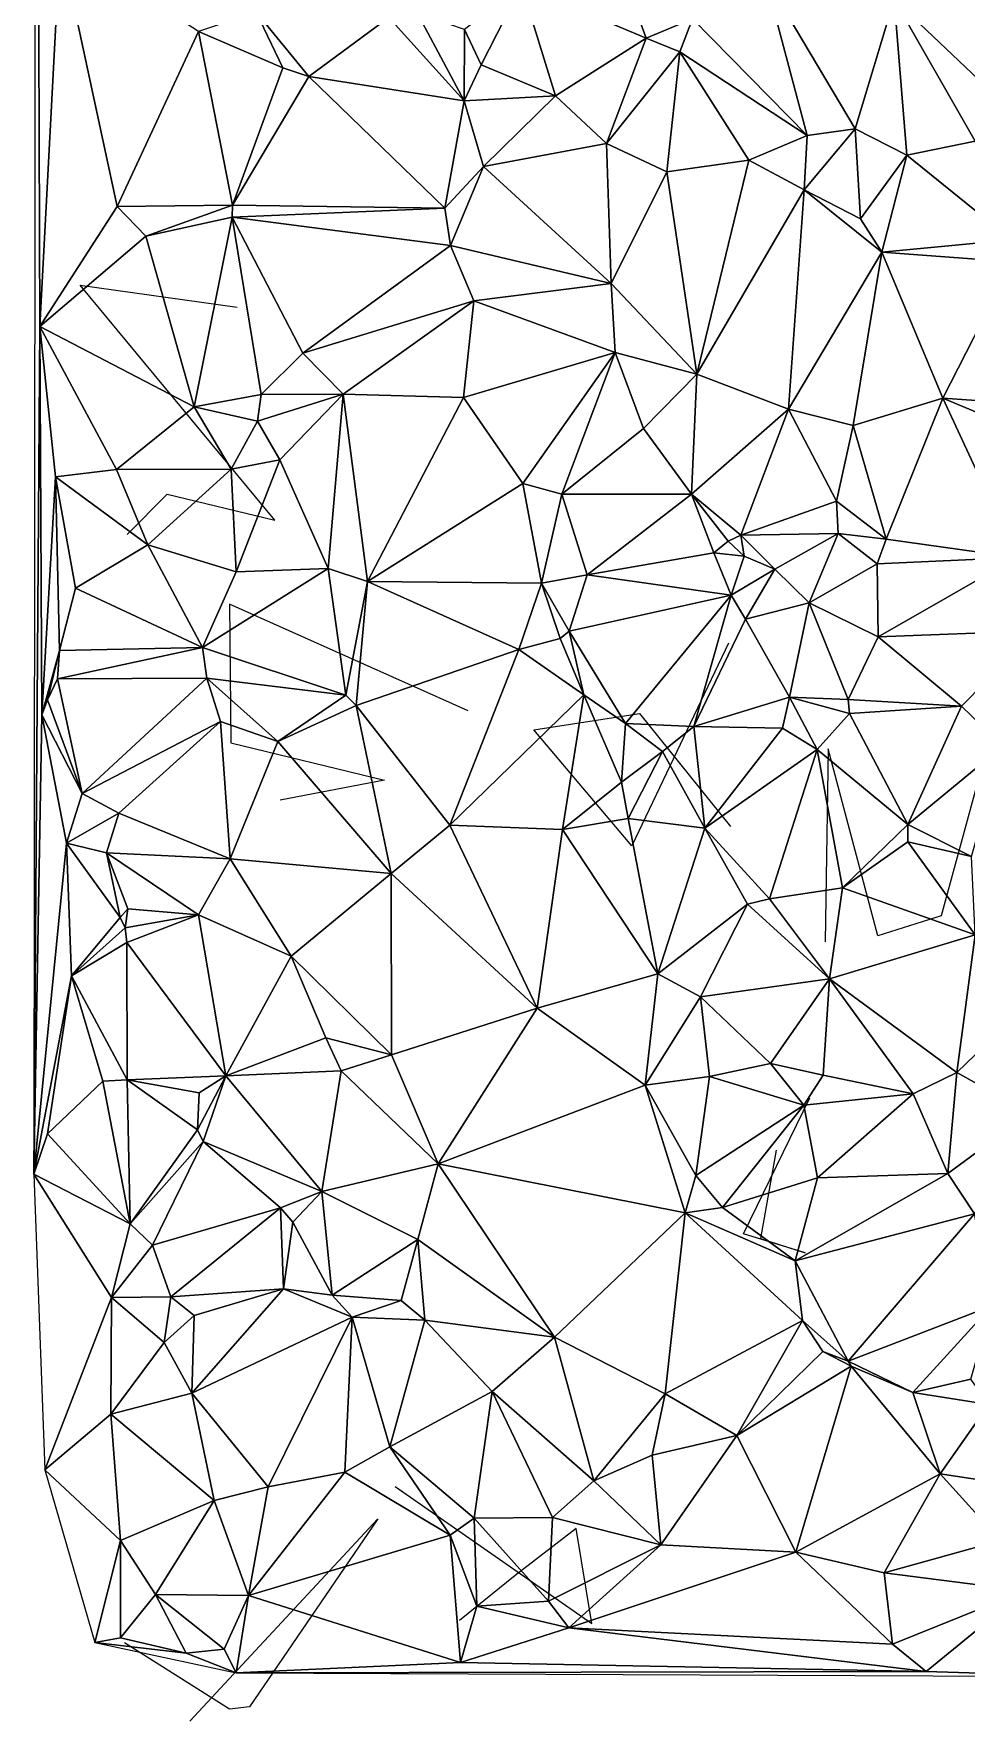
# Model space of a CAD drawing. Header units: metres. Extents: x -15 to 15, y -15.3 to 15.6.
# Drawn here: x -14.99 to -7.87, y -15.32 to -2.43 of the extents above; entities that cross this region are included whole.
import ezdxf

# ---------------------------------------------------------------- set-up
doc = ezdxf.new("R2010")
doc.units = ezdxf.units.M
doc.layers.add('CRACKS', color=1, linetype='Continuous')
doc.layers.add('STREET_MESH', color=7, linetype='Continuous')

msp = doc.modelspace()

# ---------------------------------------------------------------- linework, layer by layer
at = {"layer": 'CRACKS'}
for points in [[(-14.275, -6.257, 0.1), (-13.969, -5.948, 0.1), (-13.148, -6.148, 0.1), (-14.633, -4.353, 0.1), (-13.435, -4.52, 0.1)], [(-11.671, -7.604, 0.1), (-13.493, -6.789, 0.1), (-13.482, -7.849, 0.1), (-12.309, -8.133, 0.1), (-13.107, -8.285, 0.1)], [(-9.682, -7.087, 0.1), (-10.42, -8.634, 0.1), (-11.169, -7.748, 0.1), (-10.362, -7.625, 0.1), (-9.667, -8.488, 0.1)], [(-7.776, -8.132, 0.1), (-8.059, -9.17, 0.1), (-8.541, -9.323, 0.1), (-8.922, -7.895, 0.1), (-8.943, -9.368, 0.1)], [(-9.319, -10.958, 0.1), (-9.438, -11.633, 0.1), (-9.096, -11.742, 0.1), (-9.568, -11.597, 0.1), (-9.061, -10.559, 0.1)], [(-12.229, -13.528, 0.1), (-10.725, -14.574, 0.1), (-10.845, -13.849, 0.1), (-11.312, -14.206, 0.1), (-11.736, -14.551, 0.1)], [(-13.797, -15.32, 0.1), (-12.359, -13.774, 0.1), (-13.341, -15.211, 0.1), (-13.494, -15.227, 0.1), (-14.294, -14.72, 0.1)]]:
    msp.add_polyline3d(points, dxfattribs=at)
at = {"layer": 'STREET_MESH'}
for points in [[(-14.941, -4.669), (-14.973, 4.07), (-14.988, -11.142)], [(-14.941, -4.669), (-14.787, -1.728), (-14.973, 4.07)], [(-10.739, -1.298), (-11.264, -2.065), (-10.31, -2.467)], [(-9.956, -2.318), (-10.739, -1.298), (-10.31, -2.467)], [(-14.352, -3.752), (-14.787, -1.728), (-14.941, -4.669)], [(-14.352, -3.752), (-13.73, -2.416), (-14.787, -1.728)], [(-9.402, -2), (-9.956, -2.318), (-9.082, -3.211)], [(-9.402, -2), (-8.715, -3.16), (-8.416, -2.168)], [(-9.402, -2), (-9.082, -3.211), (-8.715, -3.16)], [(-11.572, -2.67), (-11.264, -2.065), (-11.698, -2.4)], [(-11.264, -2.065), (-11.572, -2.67), (-11.004, -2.908)], [(-10.31, -2.467), (-11.264, -2.065), (-11.004, -2.908)], [(-8.715, -3.16), (-8.321, -3.359), (-8.416, -2.168)], [(-7.576, -2.969), (-7.223, -2.23), (-8.416, -2.168)], [(-8.321, -3.359), (-7.799, -3.253), (-8.416, -2.168)], [(-7.799, -3.253), (-7.576, -2.969), (-8.416, -2.168)], [(-13.087, -2.692), (-13.29, -2.267), (-13.73, -2.416)], [(-13.29, -2.267), (-13.087, -2.692), (-12.888, -2.759)], [(-12.276, -2.308), (-13.29, -2.267), (-12.888, -2.759)], [(-12.276, -2.308), (-12.888, -2.759), (-11.701, -2.944)], [(-12.057, -2.278), (-12.276, -2.308), (-11.701, -2.944)], [(-12.057, -2.278), (-11.701, -2.944), (-11.698, -2.4)], [(-10.053, -2.572), (-9.956, -2.318), (-10.31, -2.467)], [(-9.956, -2.318), (-10.053, -2.572), (-9.082, -3.211)], [(-13.73, -2.416), (-14.352, -3.752), (-13.47, -3.742)], [(-13.087, -2.692), (-13.73, -2.416), (-13.47, -3.742)], [(-11.701, -2.944), (-11.572, -2.67), (-11.698, -2.4)], [(-10.614, -3.272), (-10.31, -2.467), (-11.004, -2.908)], [(-10.614, -3.272), (-10.053, -2.572), (-10.31, -2.467)], [(-10.153, -3.487), (-10.053, -2.572), (-10.614, -3.272)], [(-10.053, -2.572), (-10.153, -3.487), (-9.526, -3.398)], [(-9.082, -3.211), (-10.053, -2.572), (-9.526, -3.398)], [(-12.888, -2.759), (-13.087, -2.692), (-13.47, -3.742)], [(-11.572, -2.67), (-11.701, -2.944), (-11.004, -2.908)], [(-11.849, -3.765), (-12.888, -2.759), (-13.47, -3.742)], [(-12.888, -2.759), (-11.849, -3.765), (-11.701, -2.944)], [(-11.849, -3.765), (-11.553, -3.448), (-11.701, -2.944)], [(-11.701, -2.944), (-11.553, -3.448), (-11.004, -2.908)], [(-11.553, -3.448), (-10.614, -3.272), (-11.004, -2.908)], [(-9.103, -3.625), (-9.082, -3.211), (-9.526, -3.398)], [(-9.082, -3.211), (-9.103, -3.625), (-8.715, -3.16)], [(-9.103, -3.625), (-8.673, -3.847), (-8.715, -3.16)], [(-8.673, -3.847), (-8.321, -3.359), (-8.715, -3.16)], [(-10.614, -3.272), (-11.553, -3.448), (-10.579, -4.34)], [(-10.153, -3.487), (-10.614, -3.272), (-10.579, -4.34)], [(-7.799, -3.253), (-8.321, -3.359), (-7.52, -4.007)], [(-11.553, -3.448), (-11.849, -3.765), (-11.804, -4.049)], [(-11.553, -3.448), (-11.804, -4.049), (-10.579, -4.34)], [(-9.526, -3.398), (-10.153, -3.487), (-9.924, -5.033)], [(-9.103, -3.625), (-9.526, -3.398), (-9.924, -5.033)], [(-8.321, -3.359), (-8.673, -3.847), (-8.512, -4.102)], [(-7.52, -4.007), (-8.321, -3.359), (-8.512, -4.102)], [(-10.153, -3.487), (-10.579, -4.34), (-9.924, -5.033)], [(-9.103, -3.625), (-9.924, -5.033), (-9.225, -5.301)], [(-9.103, -3.625), (-9.225, -5.301), (-8.512, -4.102)], [(-8.673, -3.847), (-9.103, -3.625), (-8.512, -4.102)], [(-14.131, -3.98), (-14.352, -3.752), (-14.941, -4.669)], [(-14.352, -3.752), (-14.131, -3.98), (-13.47, -3.742)], [(-14.131, -3.98), (-13.473, -3.834), (-13.47, -3.742)], [(-13.473, -3.834), (-14.131, -3.98), (-13.763, -5.282)], [(-13.25, -5.187), (-13.473, -3.834), (-13.763, -5.282)], [(-13.473, -3.834), (-11.849, -3.765), (-13.47, -3.742)], [(-11.849, -3.765), (-13.473, -3.834), (-11.804, -4.049)], [(-13.473, -3.834), (-12.934, -4.871), (-11.804, -4.049)], [(-12.934, -4.871), (-13.473, -3.834), (-13.25, -5.187)], [(-13.763, -5.282), (-14.131, -3.98), (-14.941, -4.669)], [(-12.934, -4.871), (-11.628, -4.472), (-11.804, -4.049)], [(-11.804, -4.049), (-11.628, -4.472), (-10.579, -4.34)], [(-9.225, -5.301), (-8.73, -5.424), (-8.512, -4.102)], [(-8.73, -5.424), (-8.045, -5.217), (-8.512, -4.102)], [(-7.512, -4.175), (-7.52, -4.007), (-8.512, -4.102)], [(-8.045, -5.217), (-7.512, -4.175), (-8.512, -4.102)], [(-7.512, -4.175), (-8.045, -5.217), (-7.427, -5.259)], [(-11.628, -4.472), (-10.547, -4.866), (-10.579, -4.34)], [(-10.579, -4.34), (-10.547, -4.866), (-9.924, -5.033)], [(-12.624, -5.185), (-11.628, -4.472), (-12.934, -4.871)], [(-12.624, -5.185), (-11.707, -5.21), (-11.628, -4.472)], [(-11.628, -4.472), (-11.707, -5.21), (-10.547, -4.866)], [(-14.927, -7.633), (-14.941, -4.669), (-14.988, -11.142)], [(-14.927, -7.633), (-14.822, -5.817), (-14.941, -4.669)], [(-14.822, -5.817), (-14.356, -5.761), (-14.941, -4.669)], [(-14.356, -5.761), (-13.763, -5.282), (-14.941, -4.669)], [(-12.624, -5.185), (-12.934, -4.871), (-13.25, -5.187)], [(-10.547, -4.866), (-11.707, -5.21), (-11.253, -5.868)], [(-10.954, -5.949), (-10.547, -4.866), (-11.253, -5.868)], [(-10.547, -4.866), (-10.954, -5.949), (-10.33, -5.448)], [(-10.547, -4.866), (-10.33, -5.448), (-9.924, -5.033)], [(-10.33, -5.448), (-9.965, -5.948), (-9.924, -5.033)], [(-9.924, -5.033), (-9.965, -5.948), (-9.225, -5.301)], [(-13.763, -5.282), (-14.356, -5.761), (-13.48, -5.759)], [(-13.279, -5.392), (-13.25, -5.187), (-13.763, -5.282)], [(-13.279, -5.392), (-13.763, -5.282), (-13.48, -5.759)], [(-12.624, -5.185), (-13.279, -5.392), (-13.109, -5.686)], [(-13.279, -5.392), (-12.624, -5.185), (-13.25, -5.187)], [(-12.74, -6.517), (-12.624, -5.185), (-13.109, -5.686)], [(-12.624, -5.185), (-12.74, -6.517), (-12.439, -6.617)], [(-11.707, -5.21), (-12.624, -5.185), (-12.439, -6.617)], [(-11.253, -5.868), (-11.707, -5.21), (-12.439, -6.617)], [(-8.73, -5.424), (-8.478, -6.293), (-8.045, -5.217)], [(-8.045, -5.217), (-8.478, -6.293), (-7.481, -6.432)], [(-8.045, -5.217), (-7.271, -5.538), (-7.427, -5.259)], [(-7.271, -5.538), (-8.045, -5.217), (-7.481, -6.432)], [(-13.279, -5.392), (-13.48, -5.759), (-13.109, -5.686)], [(-9.965, -5.948), (-9.589, -6.261), (-9.225, -5.301)], [(-9.589, -6.261), (-8.857, -6.002), (-9.225, -5.301)], [(-8.857, -6.002), (-8.73, -5.424), (-9.225, -5.301)], [(-10.954, -5.949), (-9.965, -5.948), (-10.33, -5.448)], [(-8.478, -6.293), (-8.73, -5.424), (-8.857, -6.002)], [(-14.117, -6.337), (-14.356, -5.761), (-14.822, -5.817)], [(-14.356, -5.761), (-14.117, -6.337), (-13.48, -5.759)], [(-13.48, -5.759), (-14.117, -6.337), (-13.442, -6.541)], [(-13.48, -5.759), (-13.442, -6.541), (-13.109, -5.686)], [(-13.442, -6.541), (-12.74, -6.517), (-13.109, -5.686)], [(-14.791, -7.143), (-14.822, -5.817), (-14.927, -7.633)], [(-14.791, -7.143), (-14.67, -6.666), (-14.822, -5.817)], [(-14.67, -6.666), (-14.117, -6.337), (-14.822, -5.817)], [(-11.111, -6.629), (-11.253, -5.868), (-12.439, -6.617)], [(-11.111, -6.629), (-10.954, -5.949), (-11.253, -5.868)], [(-10.954, -5.949), (-11.111, -6.629), (-10.762, -6.566)], [(-9.965, -5.948), (-10.954, -5.949), (-10.762, -6.566)], [(-9.794, -6.397), (-9.965, -5.948), (-10.762, -6.566)], [(-9.965, -5.948), (-9.684, -6.309), (-9.589, -6.261)], [(-9.794, -6.397), (-9.684, -6.309), (-9.965, -5.948)], [(-8.857, -6.002), (-9.589, -6.261), (-8.844, -6.249)], [(-8.478, -6.293), (-8.857, -6.002), (-8.844, -6.249)], [(-9.684, -6.309), (-9.794, -6.397), (-9.563, -6.422)], [(-9.684, -6.309), (-9.563, -6.422), (-9.589, -6.261)], [(-9.589, -6.261), (-9.329, -6.523), (-8.844, -6.249)], [(-9.563, -6.422), (-9.329, -6.523), (-9.589, -6.261)], [(-9.329, -6.523), (-9.066, -6.78), (-8.844, -6.249)], [(-9.066, -6.78), (-8.547, -6.481), (-8.844, -6.249)], [(-8.547, -6.481), (-8.478, -6.293), (-8.844, -6.249)], [(-8.478, -6.293), (-8.547, -6.481), (-7.481, -6.432)], [(-13.7, -7.12), (-14.117, -6.337), (-14.67, -6.666)], [(-14.117, -6.337), (-13.7, -7.12), (-13.442, -6.541)], [(-9.661, -6.721), (-9.794, -6.397), (-10.762, -6.566)], [(-9.794, -6.397), (-9.661, -6.721), (-9.563, -6.422)], [(-9.661, -6.721), (-9.329, -6.523), (-9.563, -6.422)], [(-7.481, -6.432), (-8.547, -6.481), (-8.539, -7.039)], [(-7.336, -6.993), (-7.481, -6.432), (-8.539, -7.039)], [(-13.7, -7.12), (-12.74, -6.517), (-13.442, -6.541)], [(-13.7, -7.12), (-12.604, -7.485), (-12.74, -6.517)], [(-12.74, -6.517), (-12.604, -7.485), (-12.439, -6.617)], [(-11.111, -6.629), (-10.9, -6.996), (-10.762, -6.566)], [(-10.9, -6.996), (-9.661, -6.721), (-10.762, -6.566)], [(-9.329, -6.523), (-9.661, -6.721), (-9.553, -6.903)], [(-9.066, -6.78), (-9.329, -6.523), (-9.553, -6.903)], [(-8.547, -6.481), (-9.066, -6.78), (-8.539, -7.039)], [(-14.791, -7.143), (-13.7, -7.12), (-14.67, -6.666)], [(-12.604, -7.485), (-12.525, -7.563), (-12.439, -6.617)], [(-12.525, -7.563), (-11.283, -7.136), (-12.439, -6.617)], [(-11.283, -7.136), (-11.111, -6.629), (-12.439, -6.617)], [(-11.283, -7.136), (-10.967, -7.052), (-11.111, -6.629)], [(-10.967, -7.052), (-10.9, -6.996), (-11.111, -6.629)], [(-9.661, -6.721), (-10.9, -6.996), (-10.468, -7.7)], [(-9.947, -7.723), (-9.661, -6.721), (-10.468, -7.7)], [(-9.661, -6.721), (-9.947, -7.723), (-9.553, -6.903)], [(-9.215, -7.5), (-9.066, -6.78), (-9.553, -6.903)], [(-9.215, -7.5), (-8.768, -7.516), (-9.066, -6.78)], [(-9.066, -6.78), (-8.768, -7.516), (-8.539, -7.039)], [(-9.947, -7.723), (-9.215, -7.5), (-9.553, -6.903)], [(-10.786, -7.482), (-10.967, -7.052), (-11.283, -7.136)], [(-10.967, -7.052), (-10.786, -7.482), (-10.9, -6.996)], [(-10.9, -6.996), (-10.786, -7.482), (-10.468, -7.7)], [(-8.768, -7.516), (-7.902, -7.568), (-8.539, -7.039)], [(-7.902, -7.568), (-7.336, -6.993), (-8.539, -7.039)], [(-7.336, -6.993), (-7.902, -7.568), (-7.588, -7.873)], [(-14.884, -7.52), (-14.791, -7.143), (-14.927, -7.633)], [(-14.884, -7.52), (-14.806, -7.359), (-14.791, -7.143)], [(-14.791, -7.143), (-14.806, -7.359), (-13.7, -7.12)], [(-14.806, -7.359), (-13.666, -7.353), (-13.7, -7.12)], [(-13.666, -7.353), (-12.604, -7.485), (-13.7, -7.12)], [(-11.283, -7.136), (-12.525, -7.563), (-11.81, -8.477)], [(-10.786, -7.482), (-11.283, -7.136), (-11.81, -8.477)], [(-14.806, -7.359), (-14.884, -7.52), (-14.619, -8.236)], [(-13.666, -7.353), (-14.806, -7.359), (-14.619, -8.236)], [(-13.666, -7.353), (-14.619, -8.236), (-13.561, -7.685)], [(-13.666, -7.353), (-13.561, -7.685), (-13.124, -7.839)], [(-12.604, -7.485), (-13.666, -7.353), (-13.124, -7.839)], [(-14.619, -8.236), (-14.884, -7.52), (-14.927, -7.633)], [(-12.525, -7.563), (-12.604, -7.485), (-13.124, -7.839)], [(-12.258, -8.846), (-12.525, -7.563), (-13.124, -7.839)], [(-11.81, -8.477), (-12.525, -7.563), (-12.258, -8.846)], [(-10.786, -7.482), (-11.81, -8.477), (-10.951, -8.51)], [(-10.786, -7.482), (-10.951, -8.51), (-10.5, -8.149)], [(-10.468, -7.7), (-10.786, -7.482), (-10.5, -8.149)], [(-9.269, -7.737), (-9.215, -7.5), (-9.947, -7.723)], [(-9.215, -7.5), (-9.269, -7.737), (-9.006, -7.899)], [(-8.759, -7.624), (-9.215, -7.5), (-9.006, -7.899)], [(-8.768, -7.516), (-9.215, -7.5), (-8.759, -7.624)], [(-8.768, -7.516), (-8.759, -7.624), (-7.902, -7.568)], [(-8.759, -7.624), (-8.312, -8.471), (-7.902, -7.568)], [(-7.902, -7.568), (-8.312, -8.471), (-7.588, -7.873)], [(-14.737, -8.614), (-14.927, -7.633), (-14.988, -11.142)], [(-14.737, -8.614), (-14.619, -8.236), (-14.927, -7.633)], [(-13.561, -7.685), (-14.619, -8.236), (-14.339, -8.384)], [(-13.561, -7.685), (-14.339, -8.384), (-13.489, -8.735)], [(-13.561, -7.685), (-13.489, -8.735), (-13.124, -7.839)], [(-10.187, -7.913), (-10.468, -7.7), (-10.5, -8.149)], [(-10.187, -7.913), (-9.947, -7.723), (-10.468, -7.7)], [(-9.947, -7.723), (-10.187, -7.913), (-9.864, -8.501)], [(-9.269, -7.737), (-9.947, -7.723), (-9.864, -8.501)], [(-8.312, -8.471), (-8.759, -7.624), (-9.006, -7.899)], [(-13.489, -8.735), (-12.258, -8.846), (-13.124, -7.839)], [(-9.006, -7.899), (-9.269, -7.737), (-9.864, -8.501)], [(-10.449, -8.425), (-10.187, -7.913), (-10.5, -8.149)], [(-10.187, -7.913), (-10.449, -8.425), (-9.864, -8.501)], [(-9.37, -9.04), (-9.006, -7.899), (-9.864, -8.501)], [(-9.006, -7.899), (-9.37, -9.04), (-8.812, -8.955)], [(-8.312, -8.471), (-9.006, -7.899), (-8.812, -8.955)], [(-8.312, -8.471), (-7.827, -8.715), (-7.588, -7.873)], [(-14.619, -8.236), (-14.737, -8.614), (-14.339, -8.384)], [(-10.951, -8.51), (-10.449, -8.425), (-10.5, -8.149)], [(-14.737, -8.614), (-14.433, -8.687), (-14.339, -8.384)], [(-14.339, -8.384), (-14.433, -8.687), (-13.489, -8.735)], [(-11.143, -9.875), (-11.81, -8.477), (-12.258, -8.846)], [(-10.951, -8.51), (-11.81, -8.477), (-11.143, -9.875)], [(-10.449, -8.425), (-10.951, -8.51), (-10.221, -9.612)], [(-9.864, -8.501), (-10.449, -8.425), (-10.221, -9.612)], [(-9.537, -9.081), (-9.864, -8.501), (-10.221, -9.612)], [(-9.537, -9.081), (-9.37, -9.04), (-9.864, -8.501)], [(-8.312, -8.471), (-8.812, -8.955), (-8.312, -8.604)], [(-7.827, -8.715), (-8.312, -8.471), (-8.312, -8.604)], [(-14.7, -9.627), (-14.737, -8.614), (-14.988, -11.142)], [(-14.328, -9.181), (-14.737, -8.614), (-14.7, -9.627)], [(-14.328, -9.181), (-14.433, -8.687), (-14.737, -8.614)], [(-10.951, -8.51), (-11.143, -9.875), (-10.221, -9.612)], [(-8.312, -8.604), (-8.812, -8.955), (-7.799, -9.314)], [(-7.827, -8.715), (-8.312, -8.604), (-7.799, -9.314)], [(-14.433, -8.687), (-13.729, -9.162), (-13.489, -8.735)], [(-13.729, -9.162), (-14.433, -8.687), (-14.27, -9.115)], [(-14.433, -8.687), (-14.328, -9.181), (-14.27, -9.115)], [(-13.489, -8.735), (-13.729, -9.162), (-13.022, -9.478)], [(-12.258, -8.846), (-13.489, -8.735), (-13.022, -9.478)], [(-12.257, -10.23), (-12.258, -8.846), (-13.022, -9.478)], [(-12.257, -10.23), (-11.143, -9.875), (-12.258, -8.846)], [(-8.812, -8.955), (-9.37, -9.04), (-8.91, -9.65)], [(-7.799, -9.314), (-8.812, -8.955), (-8.91, -9.65)], [(-14.328, -9.181), (-14.29, -9.261), (-14.27, -9.115)], [(-14.29, -9.261), (-13.729, -9.162), (-14.27, -9.115)], [(-9.897, -9.789), (-9.537, -9.081), (-10.221, -9.612)], [(-8.91, -9.65), (-9.537, -9.081), (-9.897, -9.789)], [(-9.37, -9.04), (-9.537, -9.081), (-8.91, -9.65)], [(-14.29, -9.261), (-14.328, -9.181), (-14.7, -9.627)], [(-14.276, -9.373), (-14.29, -9.261), (-14.7, -9.627)], [(-14.29, -9.261), (-14.276, -9.373), (-13.729, -9.162)], [(-14.276, -9.373), (-13.52, -10.391), (-13.729, -9.162)], [(-13.729, -9.162), (-13.52, -10.391), (-13.022, -9.478)], [(-14.274, -10.421), (-14.276, -9.373), (-14.7, -9.627)], [(-13.52, -10.391), (-14.276, -9.373), (-14.274, -10.421)], [(-7.799, -9.314), (-8.91, -9.65), (-7.937, -10.365)], [(-7.799, -9.314), (-7.937, -10.365), (-7.296, -9.746)], [(-13.52, -10.391), (-12.757, -10.102), (-13.022, -9.478)], [(-12.757, -10.102), (-12.257, -10.23), (-13.022, -9.478)], [(-14.884, -10.833), (-14.7, -9.627), (-14.988, -11.142)], [(-14.884, -10.833), (-14.46, -10.433), (-14.7, -9.627)], [(-14.46, -10.433), (-14.274, -10.421), (-14.7, -9.627)], [(-11.143, -9.875), (-10.319, -10.463), (-10.221, -9.612)], [(-10.319, -10.463), (-9.897, -9.789), (-10.221, -9.612)], [(-8.91, -9.65), (-9.897, -9.789), (-9.362, -10.298)], [(-8.96, -10.386), (-8.91, -9.65), (-9.362, -10.298)], [(-8.91, -9.65), (-8.96, -10.386), (-8.271, -10.529)], [(-7.937, -10.365), (-8.91, -9.65), (-8.271, -10.529)], [(-9.826, -10.395), (-9.897, -9.789), (-10.319, -10.463)], [(-9.897, -9.789), (-9.826, -10.395), (-9.362, -10.298)], [(-7.937, -10.365), (-7.38, -10.676), (-7.296, -9.746)], [(-11.143, -9.875), (-12.257, -10.23), (-11.9, -11.062)], [(-10.319, -10.463), (-11.143, -9.875), (-11.9, -11.062)], [(-12.757, -10.102), (-13.52, -10.391), (-12.641, -10.354)], [(-12.257, -10.23), (-12.757, -10.102), (-12.641, -10.354)], [(-12.257, -10.23), (-12.641, -10.354), (-11.9, -11.062)], [(-9.826, -10.395), (-9.107, -10.615), (-9.362, -10.298)], [(-9.107, -10.615), (-8.96, -10.386), (-9.362, -10.298)], [(-14.251, -11.522), (-14.46, -10.433), (-14.884, -10.833)], [(-14.46, -10.433), (-14.251, -11.522), (-14.274, -10.421)], [(-13.724, -10.52), (-13.52, -10.391), (-14.274, -10.421)], [(-14.251, -11.522), (-13.737, -10.804), (-14.274, -10.421)], [(-13.737, -10.804), (-13.724, -10.52), (-14.274, -10.421)], [(-13.52, -10.391), (-13.737, -10.804), (-13.694, -10.893)], [(-13.52, -10.391), (-13.724, -10.52), (-13.737, -10.804)], [(-13.52, -10.391), (-13.694, -10.893), (-12.789, -11.274)], [(-12.641, -10.354), (-13.52, -10.391), (-12.789, -11.274)], [(-12.641, -10.354), (-12.789, -11.274), (-11.9, -11.062)], [(-9.932, -11.152), (-9.826, -10.395), (-10.319, -10.463)], [(-9.107, -10.615), (-9.826, -10.395), (-9.932, -11.152)], [(-8.96, -10.386), (-9.107, -10.615), (-8.271, -10.529)], [(-8.006, -11.136), (-7.937, -10.365), (-8.271, -10.529)], [(-8.006, -11.136), (-7.38, -10.676), (-7.937, -10.365)], [(-10.319, -10.463), (-11.9, -11.062), (-10.013, -11.438)], [(-9.932, -11.152), (-10.319, -10.463), (-10.013, -11.438)], [(-9.107, -10.615), (-9.003, -11.171), (-8.271, -10.529)], [(-9.003, -11.171), (-8.006, -11.136), (-8.271, -10.529)], [(-9.107, -10.615), (-9.932, -11.152), (-9.728, -11.396)], [(-9.107, -10.615), (-9.728, -11.396), (-9.003, -11.171)], [(-7.38, -10.676), (-8.006, -11.136), (-7.803, -11.444)], [(-13.694, -10.893), (-13.737, -10.804), (-14.251, -11.522)], [(-14.251, -11.522), (-14.884, -10.833), (-14.988, -11.142)], [(-14.081, -11.684), (-13.694, -10.893), (-14.251, -11.522)], [(-13.104, -11.4), (-13.694, -10.893), (-14.081, -11.684)], [(-13.694, -10.893), (-13.104, -11.4), (-12.789, -11.274)], [(-12.789, -11.274), (-12.055, -11.641), (-11.9, -11.062)], [(-12.055, -11.641), (-11.012, -12.387), (-11.9, -11.062)], [(-11.9, -11.062), (-11.012, -12.387), (-10.013, -11.438)], [(-14.903, -13.4), (-14.394, -12.084), (-14.988, -11.142)], [(-14.394, -12.084), (-14.251, -11.522), (-14.988, -11.142)], [(-9.728, -11.396), (-9.932, -11.152), (-10.013, -11.438)], [(-9.728, -11.396), (-9.173, -11.804), (-9.003, -11.171)], [(-9.173, -11.804), (-8.006, -11.136), (-9.003, -11.171)], [(-8.006, -11.136), (-9.173, -11.804), (-7.803, -11.444)], [(-13.104, -11.4), (-13.009, -11.509), (-12.789, -11.274)], [(-12.789, -11.274), (-13.009, -11.509), (-12.709, -12.065)], [(-12.055, -11.641), (-12.789, -11.274), (-12.709, -12.065)], [(-13.941, -12.079), (-13.104, -11.4), (-14.081, -11.684)], [(-13.104, -11.4), (-13.941, -12.079), (-13.081, -12.018)], [(-13.009, -11.509), (-13.104, -11.4), (-13.081, -12.018)], [(-11.012, -12.387), (-10.167, -12.82), (-10.013, -11.438)], [(-10.167, -12.82), (-9.117, -12.26), (-10.013, -11.438)], [(-9.173, -11.804), (-9.728, -11.396), (-10.013, -11.438)], [(-9.117, -12.26), (-9.173, -11.804), (-10.013, -11.438)], [(-9.173, -11.804), (-8.767, -12.571), (-7.803, -11.444)], [(-8.767, -12.571), (-7.672, -12.147), (-7.803, -11.444)], [(-14.081, -11.684), (-14.251, -11.522), (-14.394, -12.084)], [(-13.009, -11.509), (-13.081, -12.018), (-12.709, -12.065)], [(-13.941, -12.079), (-14.081, -11.684), (-14.394, -12.084)], [(-12.183, -12.108), (-12.055, -11.641), (-12.709, -12.065)], [(-12.055, -11.641), (-12.183, -12.108), (-12.002, -12.257)], [(-12.055, -11.641), (-12.002, -12.257), (-11.012, -12.387)], [(-8.767, -12.571), (-9.173, -11.804), (-9.117, -12.26)], [(-14.399, -12.974), (-14.394, -12.084), (-14.903, -13.4)], [(-14.399, -12.974), (-13.993, -12.427), (-14.394, -12.084)], [(-13.993, -12.427), (-13.941, -12.079), (-14.394, -12.084)], [(-13.763, -12.221), (-13.941, -12.079), (-13.993, -12.427)], [(-13.941, -12.079), (-13.763, -12.221), (-13.081, -12.018)], [(-13.081, -12.018), (-13.763, -12.221), (-13.782, -12.815)], [(-12.557, -12.234), (-13.081, -12.018), (-13.782, -12.815)], [(-13.081, -12.018), (-12.557, -12.234), (-12.709, -12.065)], [(-12.557, -12.234), (-12.183, -12.108), (-12.709, -12.065)], [(-12.183, -12.108), (-12.557, -12.234), (-12.002, -12.257)], [(-13.763, -12.221), (-13.993, -12.427), (-13.782, -12.815)], [(-12.557, -12.234), (-13.782, -12.815), (-13.199, -13.531)], [(-12.613, -13.417), (-12.557, -12.234), (-13.199, -13.531)], [(-12.557, -12.234), (-12.613, -13.417), (-12.269, -13.224)], [(-12.002, -12.257), (-12.557, -12.234), (-12.269, -13.224)], [(-8.767, -12.571), (-8.273, -12.81), (-7.672, -12.147)], [(-8.273, -12.81), (-7.831, -12.708), (-7.672, -12.147)], [(-11.488, -12.802), (-12.002, -12.257), (-12.269, -13.224)], [(-12.002, -12.257), (-11.488, -12.802), (-11.012, -12.387)], [(-10.167, -12.82), (-9.618, -13.139), (-9.117, -12.26)], [(-9.618, -13.139), (-8.961, -12.496), (-9.117, -12.26)], [(-8.961, -12.496), (-8.767, -12.571), (-9.117, -12.26)], [(-13.993, -12.427), (-14.399, -12.974), (-13.782, -12.815)], [(-11.012, -12.387), (-11.488, -12.802), (-10.711, -13.484)], [(-10.167, -12.82), (-11.012, -12.387), (-10.711, -13.484)], [(-8.961, -12.496), (-9.618, -13.139), (-8.744, -12.608)], [(-8.767, -12.571), (-8.961, -12.496), (-8.744, -12.608)], [(-9.618, -13.139), (-9.169, -14.029), (-8.744, -12.608)], [(-9.169, -14.029), (-8.065, -13.431), (-8.744, -12.608)], [(-8.273, -12.81), (-8.767, -12.571), (-8.744, -12.608)], [(-8.065, -13.431), (-8.273, -12.81), (-8.744, -12.608)], [(-7.831, -12.708), (-8.273, -12.81), (-7.693, -12.9)], [(-13.782, -12.815), (-14.399, -12.974), (-13.609, -13.633)], [(-13.199, -13.531), (-13.782, -12.815), (-13.609, -13.633)], [(-11.624, -13.768), (-11.488, -12.802), (-12.269, -13.224)], [(-11.026, -13.763), (-11.488, -12.802), (-11.624, -13.768)], [(-11.488, -12.802), (-11.026, -13.763), (-10.711, -13.484)], [(-10.266, -13.287), (-10.167, -12.82), (-10.711, -13.484)], [(-9.618, -13.139), (-10.167, -12.82), (-10.266, -13.287)], [(-8.273, -12.81), (-8.065, -13.431), (-7.693, -12.9)], [(-14.325, -13.94), (-14.399, -12.974), (-14.903, -13.4)], [(-14.399, -12.974), (-14.325, -13.94), (-13.609, -13.633)], [(-8.065, -13.431), (-7.364, -13.537), (-7.693, -12.9)], [(-10.199, -13.974), (-9.618, -13.139), (-10.266, -13.287)], [(-9.618, -13.139), (-10.199, -13.974), (-9.169, -14.029)], [(-12.613, -13.417), (-11.807, -13.9), (-12.269, -13.224)], [(-11.807, -13.9), (-11.624, -13.768), (-12.269, -13.224)], [(-14.522, -14.719), (-14.325, -13.94), (-14.903, -13.4)], [(-10.199, -13.974), (-10.266, -13.287), (-10.711, -13.484)], [(-13.347, -14.361), (-13.199, -13.531), (-13.609, -13.633)], [(-13.347, -14.361), (-12.613, -13.417), (-13.199, -13.531)], [(-13.347, -14.361), (-11.807, -13.9), (-12.613, -13.417)], [(-11.026, -13.763), (-10.199, -13.974), (-10.711, -13.484)], [(-8.492, -14.187), (-8.065, -13.431), (-9.169, -14.029)], [(-8.065, -13.431), (-8.492, -14.187), (-7.605, -13.94)], [(-7.364, -13.537), (-8.065, -13.431), (-7.605, -13.94)], [(-14.325, -13.94), (-14.059, -14.353), (-13.609, -13.633)], [(-14.059, -14.353), (-13.347, -14.361), (-13.609, -13.633)], [(-11.807, -13.9), (-11.605, -14.441), (-11.624, -13.768)], [(-11.056, -14.403), (-11.026, -13.763), (-11.624, -13.768)], [(-11.605, -14.441), (-11.056, -14.403), (-11.624, -13.768)], [(-11.026, -13.763), (-11.056, -14.403), (-10.199, -13.974)], [(-11.807, -13.9), (-13.347, -14.361), (-11.729, -14.871)], [(-11.605, -14.441), (-11.807, -13.9), (-11.729, -14.871)], [(-14.325, -13.94), (-14.522, -14.719), (-14.326, -14.682)], [(-14.059, -14.353), (-14.325, -13.94), (-14.326, -14.682)], [(-10.199, -13.974), (-11.056, -14.403), (-10.901, -14.607)], [(-9.169, -14.029), (-10.199, -13.974), (-10.901, -14.607)], [(-9.169, -14.029), (-10.901, -14.607), (-8.43, -14.731)], [(-8.492, -14.187), (-9.169, -14.029), (-8.43, -14.731)], [(-8.492, -14.187), (-7.42, -14.323), (-7.605, -13.94)], [(-7.42, -14.323), (-8.492, -14.187), (-8.43, -14.731)], [(-13.825, -14.799), (-14.059, -14.353), (-14.326, -14.682)], [(-13.534, -14.77), (-14.059, -14.353), (-13.825, -14.799)], [(-13.347, -14.361), (-14.059, -14.353), (-13.534, -14.77)], [(-13.347, -14.361), (-13.534, -14.77), (-13.443, -14.95)], [(-11.729, -14.871), (-13.347, -14.361), (-13.443, -14.95)], [(-11.056, -14.403), (-11.605, -14.441), (-10.901, -14.607)], [(-7.42, -14.323), (-8.43, -14.731), (-8.173, -14.941)], [(-6.939, -14.979), (-7.42, -14.323), (-8.173, -14.941)], [(-11.605, -14.441), (-11.729, -14.871), (-10.901, -14.607)], [(-14.522, -14.719), (-13.825, -14.799), (-14.326, -14.682)], [(-10.901, -14.607), (-11.729, -14.871), (-8.173, -14.941)], [(-8.43, -14.731), (-10.901, -14.607), (-8.173, -14.941)], [(-13.825, -14.799), (-14.522, -14.719), (-13.443, -14.95)], [(-13.534, -14.77), (-13.825, -14.799), (-13.443, -14.95)], [(-11.729, -14.871), (-13.443, -14.95), (-8.173, -14.941)], [(-13.443, -14.95), (-6.939, -14.979), (-8.173, -14.941)]]:
    msp.add_3dface(points, dxfattribs=at)

doc.saveas('drawing.dxf')
